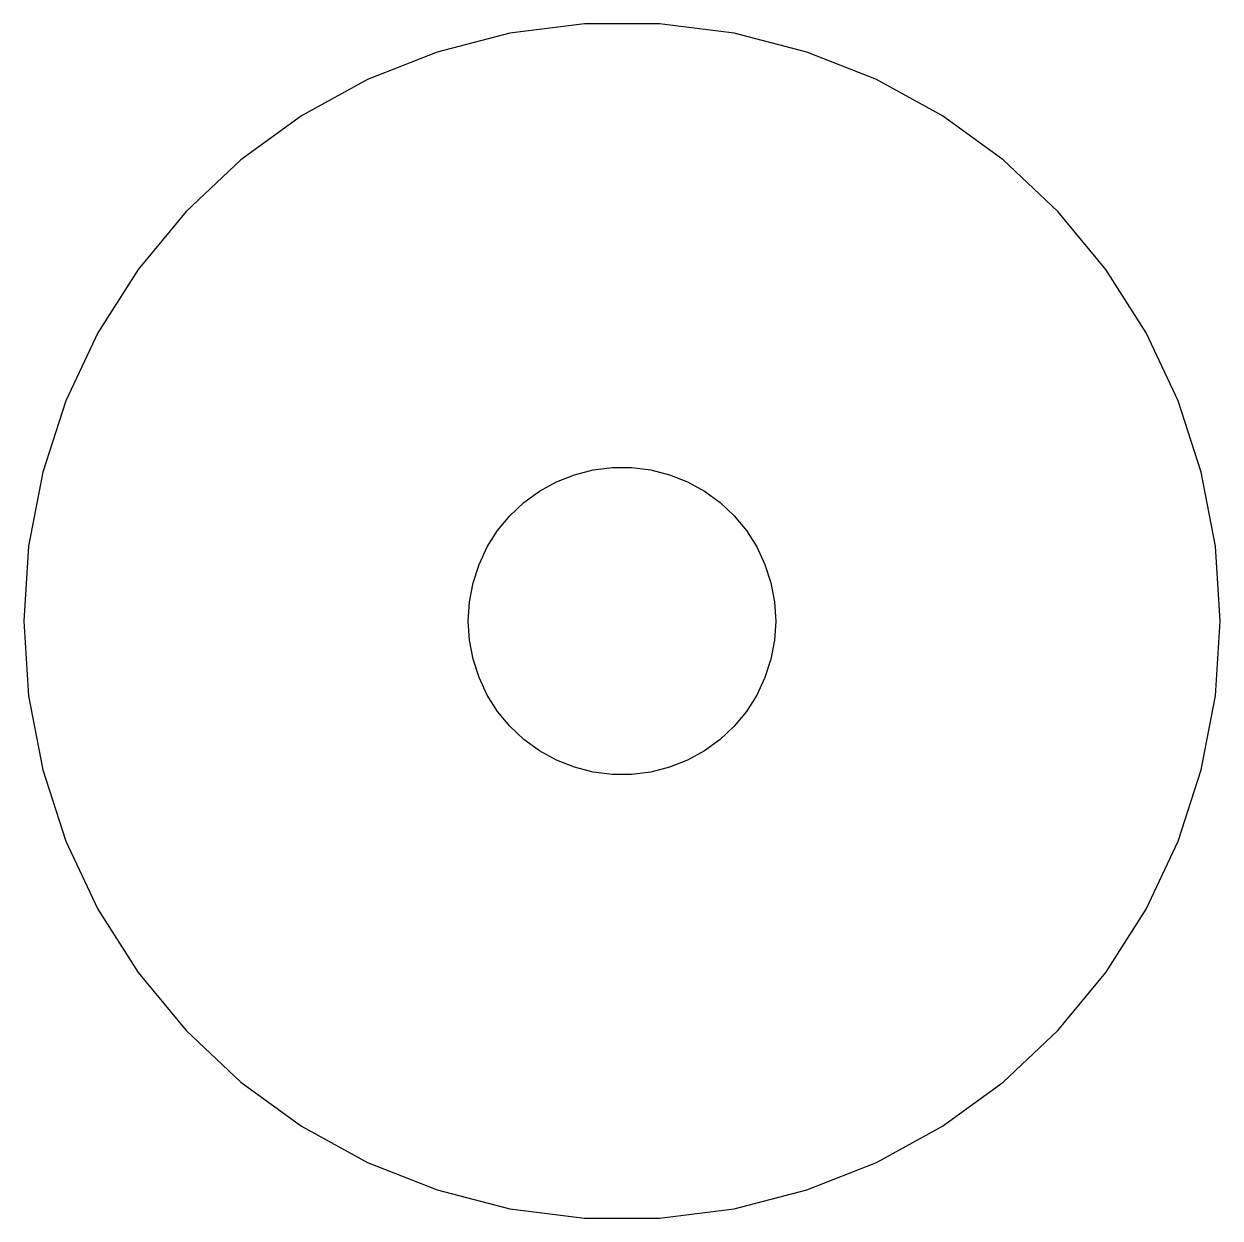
# Model space of a CAD drawing. Header units: metres. Extents: x -7 to 7, y 103 to 223.
# Drawn here: x -7 to 7, y 103.01 to 116.99 of the extents above.
import ezdxf

# ---------------------------------------------------------------- set-up
doc = ezdxf.new("R2010")
doc.units = ezdxf.units.M

msp = doc.modelspace()

# ---------------------------------------------------------------- linework, layer by layer
for p, q in [((-0.439529, 116.986), (-1.31166, 116.876)), ((0.439529, 116.986), (-0.439529, 116.986)), ((1.31166, 116.876), (0.439529, 116.986)), ((-1.31166, 116.876), (-2.16312, 116.657)), ((2.16312, 116.657), (1.31166, 116.876)), ((-2.16312, 116.657), (-2.98045, 116.334)), ((2.98045, 116.334), (2.16312, 116.657)), ((-2.98045, 116.334), (-3.75078, 115.91)), ((3.75078, 115.91), (2.98045, 116.334)), ((-3.75078, 115.91), (-4.46196, 115.394)), ((4.46196, 115.394), (3.75078, 115.91)), ((-4.46196, 115.394), (-5.10277, 114.792)), ((5.10277, 114.792), (4.46196, 115.394)), ((-5.10277, 114.792), (-5.66312, 114.114)), ((5.66312, 114.114), (5.10277, 114.792)), ((-5.66312, 114.114), (-6.13414, 113.372)), ((6.13414, 113.372), (5.66312, 114.114)), ((-6.13414, 113.372), (-6.50842, 112.577)), ((6.50842, 112.577), (6.13414, 113.372)), ((-6.50842, 112.577), (-6.78008, 111.741)), ((6.78008, 111.741), (6.50842, 112.577)), ((-6.78008, 111.741), (-6.94479, 110.877)), ((-0.556229, 111.712), (-0.33728, 111.768)), ((-0.33728, 111.768), (-0.113022, 111.796)), ((-0.113022, 111.796), (0.113022, 111.796)), ((0.113022, 111.796), (0.33728, 111.768)), ((0.33728, 111.768), (0.556229, 111.712)), ((6.94479, 110.877), (6.78008, 111.741)), ((-0.964478, 111.52), (-0.766388, 111.629)), ((-0.766388, 111.629), (-0.556229, 111.712)), ((0.556229, 111.712), (0.766388, 111.629)), ((0.766388, 111.629), (0.964478, 111.52)), ((-1.14735, 111.387), (-0.964478, 111.52)), ((0.964478, 111.52), (1.14735, 111.387)), ((-1.31213, 111.232), (-1.14735, 111.387)), ((1.14735, 111.387), (1.31213, 111.232)), ((-1.45622, 111.058), (-1.31213, 111.232)), ((1.31213, 111.232), (1.45622, 111.058)), ((-1.57735, 110.867), (-1.45622, 111.058)), ((1.45622, 111.058), (1.57735, 110.867)), ((-6.94479, 110.877), (-7, 110)), ((-1.67358, 110.663), (-1.57735, 110.867)), ((1.57735, 110.867), (1.67358, 110.663)), ((7, 110), (6.94479, 110.877)), ((-1.74344, 110.448), (-1.67358, 110.663)), ((1.67358, 110.663), (1.74344, 110.448)), ((-1.7858, 110.226), (-1.74344, 110.448)), ((1.74344, 110.448), (1.7858, 110.226)), ((-1.79999, 110), (-1.7858, 110.226)), ((1.7858, 110.226), (1.79999, 110)), ((-7, 110), (-6.94479, 109.123)), ((-1.7858, 109.774), (-1.79999, 110)), ((1.79999, 110), (1.7858, 109.774)), ((6.94479, 109.123), (7, 110)), ((-1.74344, 109.552), (-1.7858, 109.774)), ((1.7858, 109.774), (1.74344, 109.552)), ((-1.67358, 109.337), (-1.74344, 109.552)), ((1.74344, 109.552), (1.67358, 109.337)), ((-1.57735, 109.133), (-1.67358, 109.337)), ((1.67358, 109.337), (1.57735, 109.133)), ((-6.94479, 109.123), (-6.78008, 108.259)), ((-1.45622, 108.942), (-1.57735, 109.133)), ((1.57735, 109.133), (1.45622, 108.942)), ((6.78008, 108.259), (6.94479, 109.123)), ((-1.31213, 108.768), (-1.45622, 108.942)), ((1.45622, 108.942), (1.31213, 108.768)), ((-1.14735, 108.613), (-1.31213, 108.768)), ((1.31213, 108.768), (1.14735, 108.613)), ((-0.964478, 108.48), (-1.14735, 108.613)), ((1.14735, 108.613), (0.964478, 108.48)), ((-0.766388, 108.371), (-0.964478, 108.48)), ((-0.556229, 108.288), (-0.766388, 108.371)), ((0.766388, 108.371), (0.556229, 108.288)), ((0.964478, 108.48), (0.766388, 108.371)), ((-6.78008, 108.259), (-6.50842, 107.423)), ((-0.33728, 108.232), (-0.556229, 108.288)), ((-0.113022, 108.204), (-0.33728, 108.232)), ((0.33728, 108.232), (0.113022, 108.204)), ((0.556229, 108.288), (0.33728, 108.232)), ((6.50842, 107.423), (6.78008, 108.259)), ((0.113022, 108.204), (-0.113022, 108.204)), ((-6.50842, 107.423), (-6.13414, 106.628)), ((6.13414, 106.628), (6.50842, 107.423)), ((-6.13414, 106.628), (-5.66312, 105.886)), ((5.66312, 105.886), (6.13414, 106.628)), ((-5.66312, 105.886), (-5.10277, 105.208)), ((5.10277, 105.208), (5.66312, 105.886)), ((-5.10277, 105.208), (-4.46196, 104.606)), ((4.46196, 104.606), (5.10277, 105.208)), ((-4.46196, 104.606), (-3.75078, 104.09)), ((3.75078, 104.09), (4.46196, 104.606)), ((-3.75078, 104.09), (-2.98045, 103.666)), ((2.98045, 103.666), (3.75078, 104.09)), ((-2.98045, 103.666), (-2.16312, 103.343)), ((2.16312, 103.343), (2.98045, 103.666)), ((-2.16312, 103.343), (-1.31166, 103.124)), ((1.31166, 103.124), (2.16312, 103.343)), ((-1.31166, 103.124), (-0.439529, 103.014)), ((0.439529, 103.014), (1.31166, 103.124)), ((-0.439529, 103.014), (0.439529, 103.014))]:
    msp.add_line(p, q)

doc.saveas('drawing.dxf')
